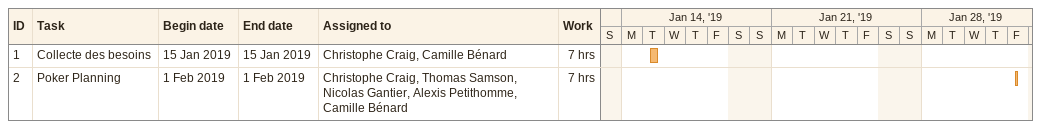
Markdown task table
| ID | Task | Start | Finish | Resources | Work (h) |
|---|---|---|---|---|---|
| 1 | Collecte des besoins | 2019-01-15 | 2019-01-15 | Christophe Craig, Camille Bénard | 7 |
| 2 | Poker Planning | 2019-02-01 | 2019-02-01 | Christophe Craig, Thomas Samson, Nicolas Gantier, Alexis Petithomme, Camille Bénard | 7 |
